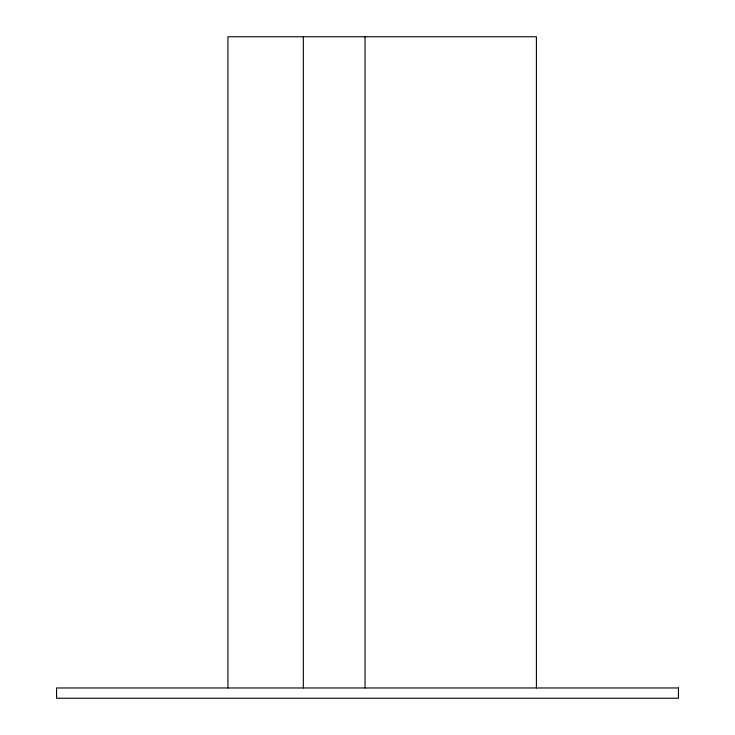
<?xml version="1.0" encoding="UTF-8"?>
<svg xmlns="http://www.w3.org/2000/svg" width="735" height="735" viewBox="0 0 735 735"><rect width="100%" height="100%" fill="white"/><g stroke="black" fill="none" stroke-linecap="round" stroke-linejoin="round"><path stroke-width="1.1" d="M536.403 687.969L536.403 36.75L227.933 36.75L227.933 687.969M365.029 36.75L365.029 687.969M303.334 36.75L303.334 687.969M678.442 687.969L56.558 687.969L56.558 698.25L678.442 698.25L678.442 687.969"/></g></svg>
